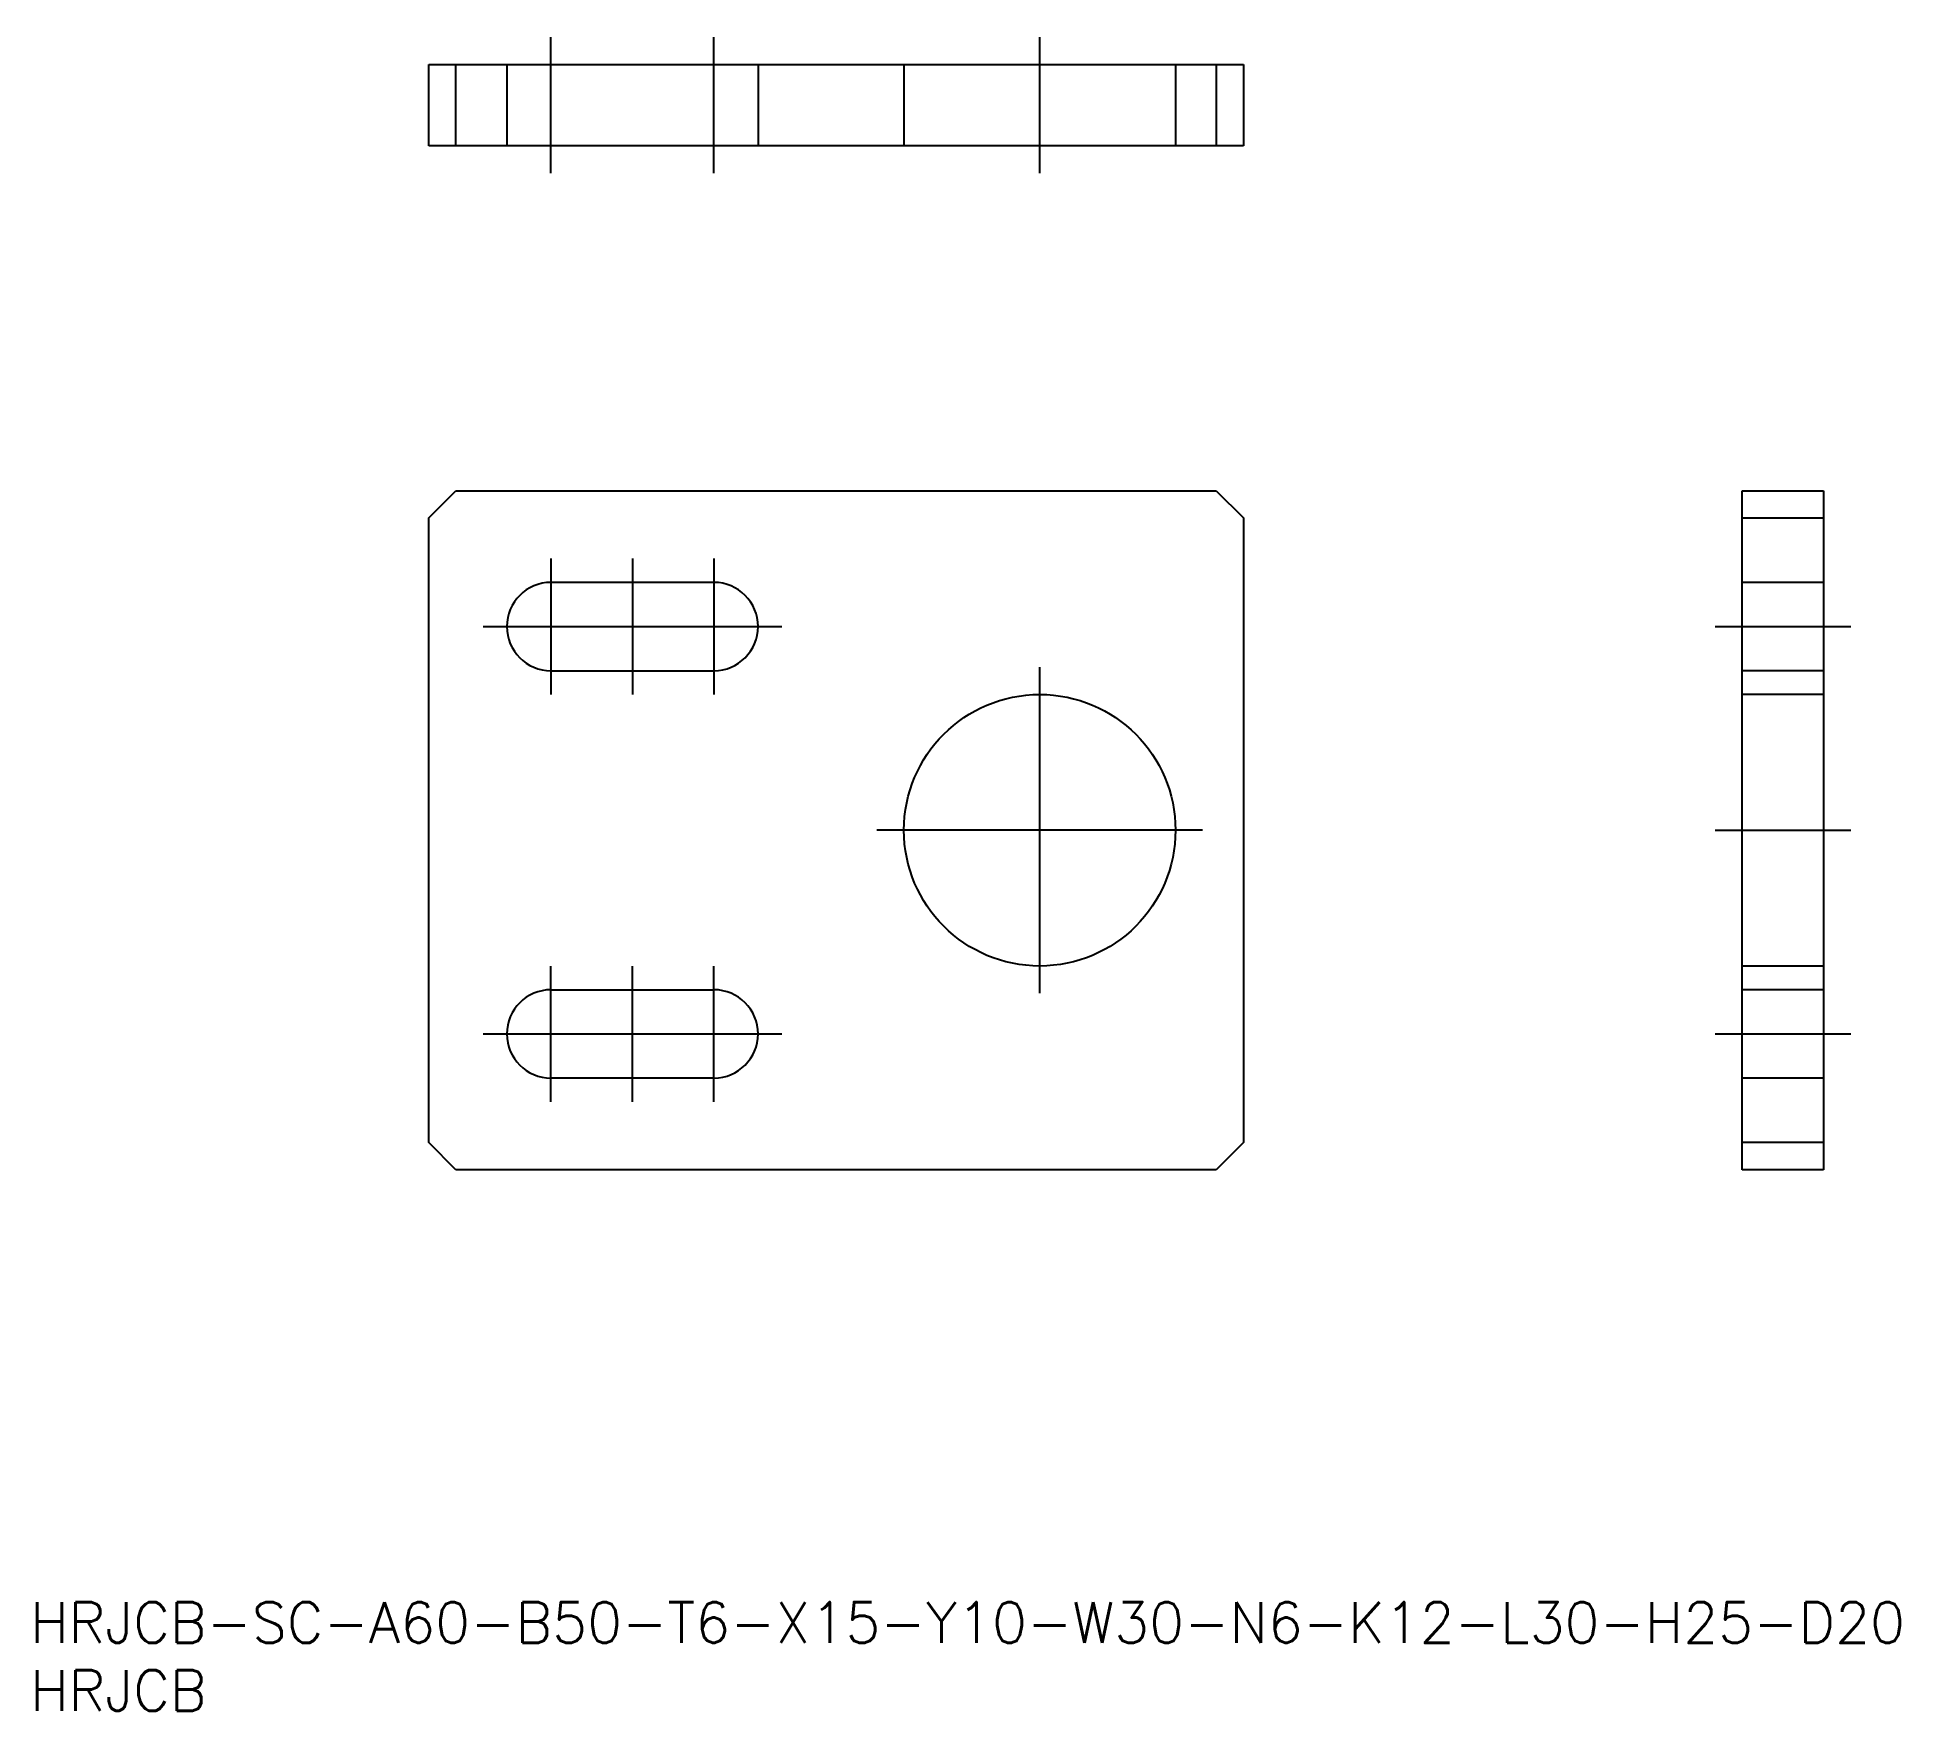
# Model space of a CAD drawing. Extents: x 1 to 138, y 0 to 123.
import ezdxf

# ---------------------------------------------------------------- set-up
doc = ezdxf.new("R2010")
doc.units = 0
doc.linetypes.add('CENTER', pattern=[50.8, 31.75, -6.35, 6.35, -6.35])
doc.linetypes.add('DASHED', pattern=[19.05, 12.7, -6.35])
doc.layers.get('0').update_dxf_attribs({"linetype": 'CONTINUOUS'})
doc.layers.add('CENTER', color=1, linetype='CENTER')
doc.styles.get("Standard").update_dxf_attribs({"font": 'txt.shx', "height": 3, "bigfont": 'bigfont.shx'})

# ---------------------------------------------------------------- blocks, each defined once
blk = doc.blocks.new('*U1')
at = {"color": 7, "linetype": 'CONTINUOUS'}
blk.add_text('HRJCB-SC-A60-B50-T6-X15-Y10-W30-N6-K12-L30-H25-D20', height=3, dxfattribs=at).set_placement((0, 5))
blk = doc.blocks.new('*U2')
at = {"color": 7, "linetype": 'CONTINUOUS'}
blk.add_text('HRJCB', height=3, dxfattribs=at).set_placement((0, 0))

msp = doc.modelspace()

# ---------------------------------------------------------------- linework, layer by layer
at = {"color": 7, "linetype": 'CONTINUOUS'}
for p, q in [((29.352956, 121.244844), (89.352956, 121.244844)), ((29.352956, 115.244844), (29.352956, 121.244844)), ((31.352956, 115.244844), (31.352956, 121.244844)), ((87.352956, 121.244844), (87.352956, 115.244844)), ((89.352956, 121.244844), (89.352956, 115.244844)), ((89.352956, 115.244844), (29.352956, 115.244844)), ((29.352956, 87.846475), (31.352956, 89.846475)), ((31.352956, 89.846475), (87.352956, 89.846475)), ((87.352956, 89.846475), (89.352956, 87.846475)), ((126.095241, 89.846475), (132.095241, 89.846475)), ((126.095241, 39.846475), (126.095241, 89.846475)), ((132.095241, 89.846475), (132.095241, 39.846475)), ((29.352956, 41.846475), (29.352956, 87.846475)), ((89.352956, 87.846475), (89.352956, 41.846475)), ((126.095241, 87.846475), (132.095241, 87.846475)), ((50.352956, 83.096475), (38.352956, 83.096475)), ((38.352956, 76.596475), (50.352956, 76.596475)), ((38.352956, 53.096475), (50.352956, 53.096475)), ((50.352956, 46.596475), (38.352956, 46.596475)), ((31.352956, 39.846475), (29.352956, 41.846475)), ((89.352956, 41.846475), (87.352956, 39.846475)), ((132.095241, 41.846475), (126.095241, 41.846475)), ((87.352956, 39.846475), (31.352956, 39.846475)), ((132.095241, 39.846475), (126.095241, 39.846475))]:
    msp.add_line(p, q, dxfattribs=at)
at = {"color": 3, "linetype": 'DASHED'}
for p, q in [((35.102956, 121.244844), (35.102956, 115.244844)), ((53.602956, 121.244844), (53.602956, 115.244844)), ((64.352956, 121.244844), (64.352956, 115.244844)), ((84.352956, 121.244844), (84.352956, 115.244844)), ((132.095241, 83.096475), (126.095241, 83.096475)), ((132.095241, 76.596475), (126.095241, 76.596475)), ((132.095241, 74.846475), (126.095241, 74.846475)), ((132.095241, 54.846475), (126.095241, 54.846475)), ((132.095241, 53.096475), (126.095241, 53.096475)), ((132.095241, 46.596475), (126.095241, 46.596475))]:
    msp.add_line(p, q, dxfattribs=at)
at = {"color": 7, "linetype": 'CONTINUOUS'}
msp.add_circle((74.352956, 64.846475), 10, dxfattribs=at)
for centre, start, end in [((38.352956, 79.846475), 90, 270), ((50.352956, 79.846475), 270, 90), ((38.352956, 49.846475), 90, 270), ((50.352956, 49.846475), 270, 90)]:
    msp.add_arc(centre, 3.25, start, end, dxfattribs=at)
at = {"layer": 'CENTER', "color": 1, "linetype": 'CENTER'}
for p, q in [((38.352956, 113.244844), (38.352956, 123.244844)), ((50.352956, 113.244844), (50.352956, 123.244844)), ((74.352956, 113.244844), (74.352956, 123.244844)), ((38.352956, 84.846475), (38.352956, 74.846475)), ((44.352956, 84.846475), (44.352956, 74.846475)), ((50.352956, 84.846475), (50.352956, 74.846475)), ((33.352956, 79.846475), (55.352956, 79.846475)), ((124.095241, 79.846475), (134.095241, 79.846475)), ((74.352956, 52.846475), (74.352956, 76.846475)), ((86.352956, 64.846475), (62.352956, 64.846475)), ((124.095241, 64.846475), (134.095241, 64.846475)), ((38.352956, 44.846475), (38.352956, 54.846475)), ((44.352956, 44.846475), (44.352956, 54.846475)), ((50.352956, 44.846475), (50.352956, 54.846475)), ((33.352956, 49.846475), (55.352956, 49.846475)), ((124.095241, 49.846475), (134.095241, 49.846475))]:
    msp.add_line(p, q, dxfattribs=at)

# ---------------------------------------------------------------- block references
at = {"color": 7, "linetype": 'CONTINUOUS'}
for name in ['*U1', '*U2']:
    msp.add_blockref(name, (0, 0), dxfattribs=at)

doc.saveas('drawing.dxf')
